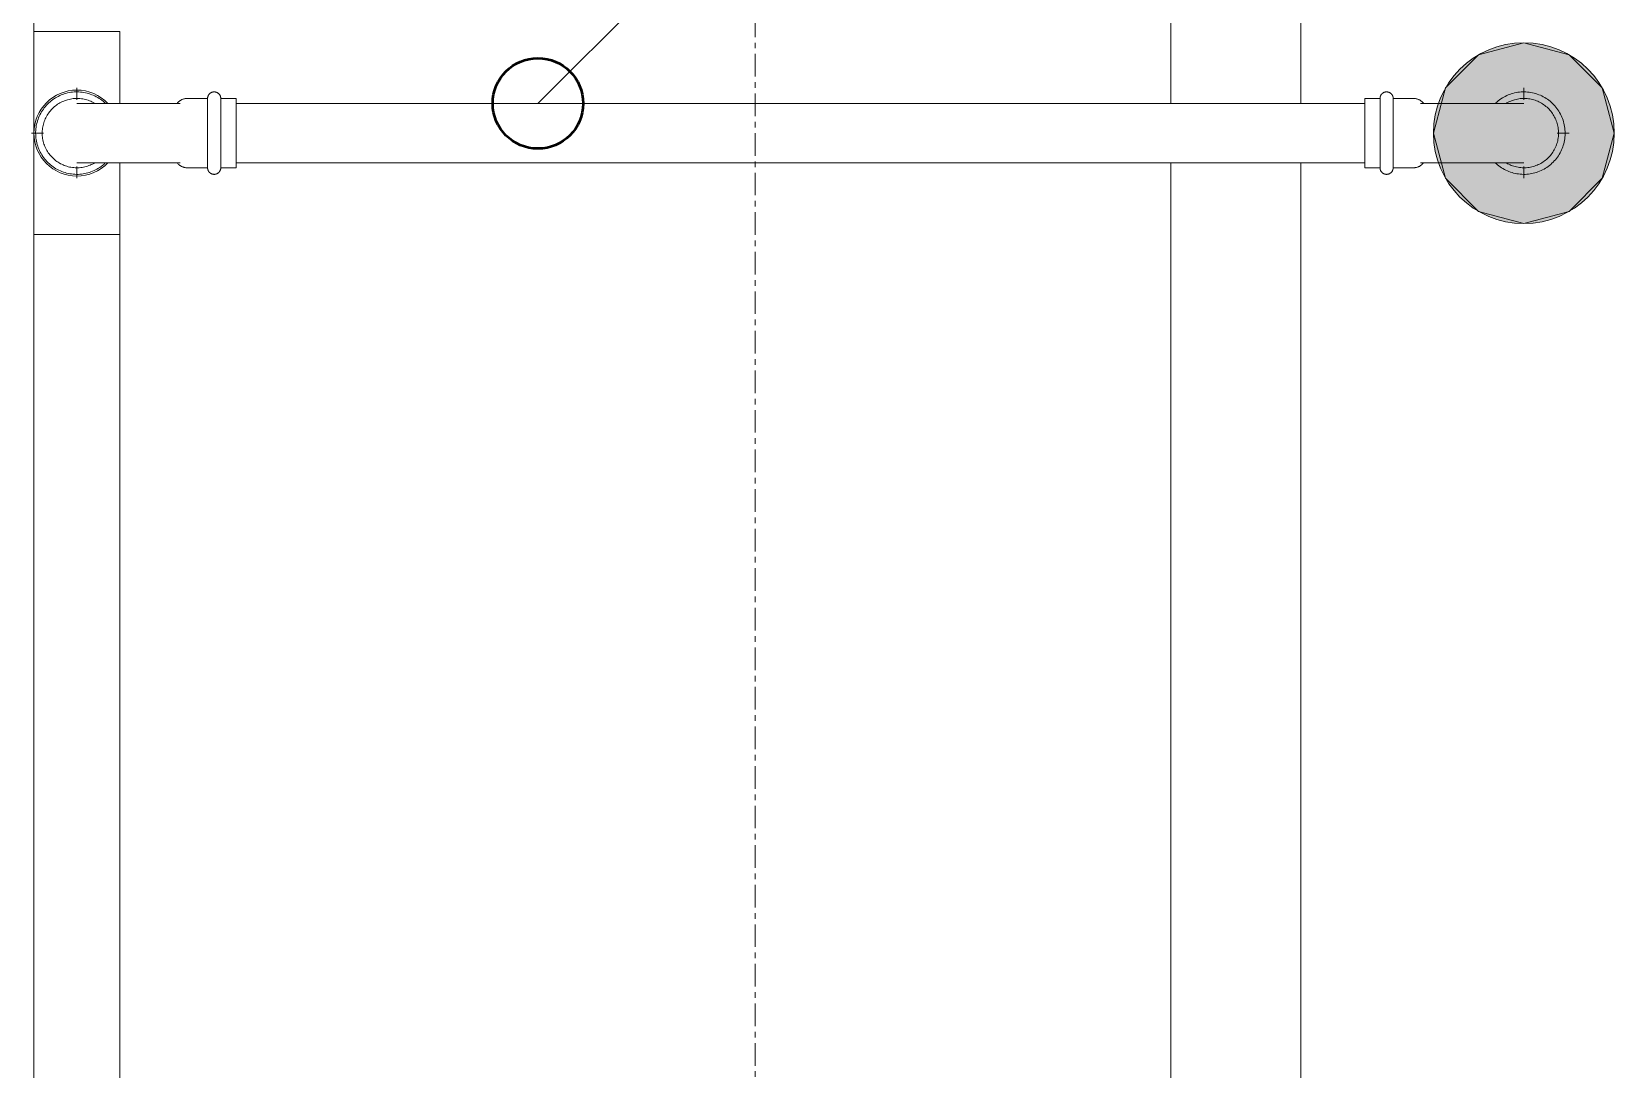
# Model space of a CAD drawing. Header units: inches. Extents: x -3679 to 241, y -496 to 1784.
# Drawn here: x -2027 to -1992, y 351.04 to 373.99 of the extents above; entities that cross this region are included whole.
import ezdxf

# ---------------------------------------------------------------- set-up
doc = ezdxf.new("R2010")
doc.units = ezdxf.units.IN
doc.header["$MEASUREMENT"] = 0
doc.linetypes.add('Grid Line', pattern=[0.875, 0.5, -0.125, 0.125, -0.125])
for name, color, linetype, lineweight in [('A-ANNO-NOTE', 250, 'Continuous', 9), ('G-ANNO-DIMS', 251, 'Continuous', 9), ('P-PIPE', 1, 'Continuous', 9), ('P-PIPE-CNTR', 1, 'Continuous', 9), ('S-GRID', 8, 'Continuous', 9)]:
    doc.layers.add(name, color=color, linetype=linetype, lineweight=lineweight)

# ---------------------------------------------------------------- blocks, each defined once
blk = doc.blocks.new('Victaulic-VicPress316-Elbow 90-45deg Style P568_P571 - Standard-V2-SECOND LEVEL')
at = {"layer": 'P-PIPE'}
for p, q in [((-3203.704, 731.097), (-3203.704, 730.203)), ((-3202.389, 730.206), (-3202.389, 731.097)), ((-3203.813, 730.051), (-3203.813, 729.6)), ((-3202.28, 729.6), (-3202.28, 730.051)), ((-3203.046, 729.6), (-3203.813, 729.6)), ((-3202.28, 729.6), (-3203.046, 729.6)), ((-3203.813, 729.309), (-3203.813, 728.97)), ((-3203.046, 729.309), (-3203.813, 729.309)), ((-3202.28, 729.309), (-3203.046, 729.309)), ((-3202.28, 728.97), (-3202.28, 729.309)), ((-3203.813, 728.97), (-3203.046, 728.97)), ((-3203.046, 728.97), (-3202.28, 728.97))]:
    blk.add_line(p, q, dxfattribs=at)
at = {"layer": 'P-PIPE', "flags": 128}
for points in [[(-3203.046, 733.402), (-3203.083, 733.401), (-3203.119, 733.399), (-3203.155, 733.395), (-3203.191, 733.39), (-3203.227, 733.384), (-3203.263, 733.376), (-3203.298, 733.366), (-3203.333, 733.356), (-3203.367, 733.344), (-3203.401, 733.33), (-3203.434, 733.315), (-3203.467, 733.299), (-3203.499, 733.281), (-3203.53, 733.263), (-3203.561, 733.243), (-3203.591, 733.222), (-3203.619, 733.199), (-3203.647, 733.176), (-3203.674, 733.151), (-3203.7, 733.125), (-3203.725, 733.099), (-3203.749, 733.071), (-3203.772, 733.043), (-3203.793, 733.013), (-3203.813, 732.983), (-3203.833, 732.952), (-3203.85, 732.92), (-3203.867, 732.887), (-3203.882, 732.854), (-3203.896, 732.82), (-3203.909, 732.786), (-3203.92, 732.751), (-3203.93, 732.716), (-3203.938, 732.681), (-3203.945, 732.645), (-3203.95, 732.609), (-3203.954, 732.573), (-3203.957, 732.536), (-3203.958, 732.5), (-3203.958, 732.463), (-3203.956, 732.427), (-3203.953, 732.391), (-3203.948, 732.354), (-3203.942, 732.318), (-3203.934, 732.283), (-3203.925, 732.247), (-3203.915, 732.212), (-3203.903, 732.178), (-3203.89, 732.144), (-3203.875, 732.11), (-3203.859, 732.078), (-3203.842, 732.045), (-3203.824, 732.014), (-3203.804, 731.983), (-3203.783, 731.953), (-3203.761, 731.924), (-3203.738, 731.896), (-3203.714, 731.869)], [(-3202.389, 731.858), (-3202.367, 731.881), (-3202.343, 731.909), (-3202.32, 731.937), (-3202.299, 731.967), (-3202.279, 731.997), (-3202.26, 732.028), (-3202.242, 732.06), (-3202.225, 732.093), (-3202.21, 732.126), (-3202.196, 732.16), (-3202.183, 732.194), (-3202.172, 732.229), (-3202.163, 732.264), (-3202.154, 732.299), (-3202.147, 732.335), (-3202.142, 732.371), (-3202.138, 732.407), (-3202.135, 732.444), (-3202.134, 732.48), (-3202.134, 732.517), (-3202.136, 732.553), (-3202.139, 732.589), (-3202.144, 732.626), (-3202.15, 732.662), (-3202.158, 732.697), (-3202.167, 732.733), (-3202.177, 732.768), (-3202.189, 732.802), (-3202.202, 732.836), (-3202.217, 732.87), (-3202.233, 732.902), (-3202.25, 732.935), (-3202.268, 732.966), (-3202.288, 732.997), (-3202.309, 733.027), (-3202.331, 733.056), (-3202.354, 733.084), (-3202.378, 733.111), (-3202.404, 733.137), (-3202.43, 733.163), (-3202.457, 733.187), (-3202.486, 733.21), (-3202.515, 733.231), (-3202.545, 733.252), (-3202.576, 733.271), (-3202.608, 733.29), (-3202.64, 733.307), (-3202.673, 733.322), (-3202.706, 733.336), (-3202.741, 733.349), (-3202.775, 733.361), (-3202.81, 733.371), (-3202.846, 733.38), (-3202.881, 733.387), (-3202.917, 733.393), (-3202.954, 733.397), (-3202.99, 733.4), (-3203.026, 733.402), (-3203.046, 733.402)], [(-3203.046, 733.257), (-3203.077, 733.256), (-3203.107, 733.254), (-3203.138, 733.251), (-3203.168, 733.247), (-3203.198, 733.241), (-3203.228, 733.235), (-3203.258, 733.227), (-3203.287, 733.218), (-3203.316, 733.207), (-3203.345, 733.196), (-3203.373, 733.183), (-3203.4, 733.17), (-3203.427, 733.155), (-3203.453, 733.139), (-3203.479, 733.123), (-3203.504, 733.105), (-3203.528, 733.086), (-3203.551, 733.066), (-3203.574, 733.046), (-3203.596, 733.024), (-3203.617, 733.002), (-3203.637, 732.978), (-3203.656, 732.954), (-3203.674, 732.93), (-3203.691, 732.904), (-3203.707, 732.878), (-3203.722, 732.851), (-3203.736, 732.824), (-3203.749, 732.796), (-3203.76, 732.768), (-3203.771, 732.739), (-3203.78, 732.71), (-3203.789, 732.68), (-3203.796, 732.65), (-3203.801, 732.62), (-3203.806, 732.59), (-3203.809, 732.559), (-3203.812, 732.529), (-3203.812, 732.498), (-3203.812, 732.468), (-3203.811, 732.437), (-3203.808, 732.406), (-3203.804, 732.376), (-3203.799, 732.346), (-3203.792, 732.316), (-3203.785, 732.286), (-3203.776, 732.257), (-3203.766, 732.228), (-3203.755, 732.199), (-3203.743, 732.171), (-3203.73, 732.143), (-3203.715, 732.116), (-3203.704, 732.096)], [(-3202.385, 732.102), (-3202.37, 732.129), (-3202.356, 732.156), (-3202.343, 732.184), (-3202.332, 732.212), (-3202.321, 732.241), (-3202.312, 732.27), (-3202.304, 732.3), (-3202.297, 732.33), (-3202.291, 732.36), (-3202.286, 732.39), (-3202.283, 732.421), (-3202.281, 732.451), (-3202.28, 732.482), (-3202.28, 732.512), (-3202.281, 732.543), (-3202.284, 732.574), (-3202.288, 732.604), (-3202.293, 732.634), (-3202.3, 732.664), (-3202.307, 732.694), (-3202.316, 732.723), (-3202.326, 732.752), (-3202.337, 732.781), (-3202.349, 732.809), (-3202.362, 732.837), (-3202.377, 732.864), (-3202.392, 732.89), (-3202.409, 732.916), (-3202.426, 732.941), (-3202.445, 732.966), (-3202.464, 732.989), (-3202.485, 733.012), (-3202.506, 733.034), (-3202.528, 733.055), (-3202.551, 733.075), (-3202.575, 733.095), (-3202.6, 733.113), (-3202.625, 733.13), (-3202.651, 733.147), (-3202.677, 733.162), (-3202.705, 733.176), (-3202.732, 733.189), (-3202.761, 733.201), (-3202.789, 733.212), (-3202.818, 733.222), (-3202.848, 733.23), (-3202.878, 733.238), (-3202.908, 733.244), (-3202.938, 733.249), (-3202.968, 733.253), (-3202.999, 733.255), (-3203.029, 733.256), (-3203.046, 733.257)], [(-3203.704, 732.49), (-3203.704, 732.489), (-3203.704, 732.486), (-3203.704, 732.48), (-3203.704, 732.472), (-3203.704, 732.462), (-3203.704, 732.45), (-3203.704, 732.436), (-3203.704, 732.419), (-3203.704, 732.401), (-3203.704, 732.38), (-3203.704, 732.357), (-3203.704, 732.333), (-3203.704, 732.306), (-3203.704, 732.277), (-3203.704, 732.247), (-3203.704, 732.214), (-3203.704, 732.18), (-3203.704, 732.144), (-3203.704, 732.107), (-3203.704, 732.068), (-3203.704, 732.027), (-3203.704, 731.985), (-3203.704, 731.941), (-3203.704, 731.896), (-3203.704, 731.85), (-3203.704, 731.802), (-3203.704, 731.754), (-3203.704, 731.704), (-3203.704, 731.653), (-3203.704, 731.602), (-3203.704, 731.549), (-3203.704, 731.496), (-3203.704, 731.443), (-3203.704, 731.388), (-3203.704, 731.334), (-3203.704, 731.279), (-3203.704, 731.223), (-3203.704, 731.168), (-3203.704, 731.112), (-3203.704, 731.097)], [(-3202.389, 731.097), (-3202.389, 731.153), (-3202.389, 731.208), (-3202.389, 731.264), (-3202.389, 731.319), (-3202.389, 731.374), (-3202.389, 731.428), (-3202.389, 731.482), (-3202.389, 731.535), (-3202.389, 731.588), (-3202.389, 731.639), (-3202.389, 731.69), (-3202.389, 731.74), (-3202.389, 731.789), (-3202.389, 731.837), (-3202.389, 731.884), (-3202.389, 731.929), (-3202.389, 731.973), (-3202.389, 732.016), (-3202.389, 732.057), (-3202.389, 732.096), (-3202.389, 732.134), (-3202.389, 732.171), (-3202.389, 732.205), (-3202.389, 732.238), (-3202.389, 732.269), (-3202.389, 732.298), (-3202.389, 732.326), (-3202.389, 732.351), (-3202.389, 732.374), (-3202.389, 732.395), (-3202.389, 732.414), (-3202.389, 732.432), (-3202.389, 732.446), (-3202.389, 732.459), (-3202.389, 732.47), (-3202.389, 732.478), (-3202.389, 732.484), (-3202.389, 732.488), (-3202.389, 732.49), (-3202.389, 732.49)], [(-3203.813, 730.051), (-3203.812, 730.062), (-3203.812, 730.073), (-3203.811, 730.084), (-3203.809, 730.094), (-3203.807, 730.105), (-3203.805, 730.116), (-3203.802, 730.126), (-3203.799, 730.137), (-3203.795, 730.147), (-3203.791, 730.157), (-3203.787, 730.167), (-3203.782, 730.177), (-3203.777, 730.186), (-3203.771, 730.196), (-3203.765, 730.205), (-3203.759, 730.214), (-3203.752, 730.222), (-3203.745, 730.231), (-3203.738, 730.239), (-3203.73, 730.246), (-3203.722, 730.254), (-3203.714, 730.261), (-3203.705, 730.268), (-3203.704, 730.269)], [(-3202.389, 730.269), (-3202.38, 730.262), (-3202.372, 730.255), (-3202.364, 730.248), (-3202.356, 730.24), (-3202.348, 730.232), (-3202.341, 730.224), (-3202.335, 730.215), (-3202.328, 730.207), (-3202.322, 730.197), (-3202.317, 730.188), (-3202.311, 730.179), (-3202.306, 730.169), (-3202.302, 730.159), (-3202.298, 730.149), (-3202.294, 730.139), (-3202.291, 730.128), (-3202.288, 730.118), (-3202.285, 730.107), (-3202.283, 730.096), (-3202.282, 730.086), (-3202.281, 730.075), (-3202.28, 730.064), (-3202.28, 730.053), (-3202.28, 730.051)], [(-3203.813, 729.309), (-3203.818, 729.309), (-3203.824, 729.309), (-3203.83, 729.31), (-3203.836, 729.31), (-3203.841, 729.311), (-3203.847, 729.313), (-3203.853, 729.314), (-3203.858, 729.316), (-3203.864, 729.318), (-3203.869, 729.32), (-3203.875, 729.322), (-3203.88, 729.325), (-3203.885, 729.328), (-3203.89, 729.331), (-3203.895, 729.334), (-3203.899, 729.337), (-3203.904, 729.341), (-3203.908, 729.345), (-3203.913, 729.349), (-3203.917, 729.353), (-3203.921, 729.357), (-3203.925, 729.361), (-3203.928, 729.366), (-3203.932, 729.371), (-3203.935, 729.375), (-3203.938, 729.38), (-3203.941, 729.385), (-3203.944, 729.391), (-3203.946, 729.396), (-3203.948, 729.401), (-3203.95, 729.407), (-3203.952, 729.412), (-3203.953, 729.418), (-3203.955, 729.424), (-3203.956, 729.429), (-3203.957, 729.435), (-3203.957, 729.441), (-3203.958, 729.447), (-3203.958, 729.452), (-3203.958, 729.458), (-3203.958, 729.464), (-3203.957, 729.47), (-3203.956, 729.476), (-3203.955, 729.481), (-3203.954, 729.487), (-3203.953, 729.493), (-3203.951, 729.498), (-3203.949, 729.504), (-3203.947, 729.509), (-3203.945, 729.515), (-3203.942, 729.52), (-3203.94, 729.525), (-3203.937, 729.53), (-3203.934, 729.535), (-3203.93, 729.54), (-3203.927, 729.544), (-3203.923, 729.549), (-3203.919, 729.553), (-3203.915, 729.557), (-3203.911, 729.561), (-3203.906, 729.565), (-3203.902, 729.569), (-3203.897, 729.572), (-3203.892, 729.576), (-3203.888, 729.579), (-3203.882, 729.582), (-3203.877, 729.584), (-3203.872, 729.587), (-3203.867, 729.589), (-3203.861, 729.591), (-3203.856, 729.593), (-3203.85, 729.595), (-3203.845, 729.596), (-3203.839, 729.597), (-3203.833, 729.598), (-3203.827, 729.599), (-3203.821, 729.599), (-3203.816, 729.599), (-3203.813, 729.6)], [(-3203.046, 729.6), (-3203.077, 729.6), (-3203.107, 729.6), (-3203.138, 729.6), (-3203.168, 729.6), (-3203.198, 729.6), (-3203.228, 729.6), (-3203.258, 729.6), (-3203.287, 729.6), (-3203.316, 729.6), (-3203.345, 729.6), (-3203.373, 729.6), (-3203.4, 729.6), (-3203.427, 729.6), (-3203.453, 729.6), (-3203.479, 729.6), (-3203.504, 729.6), (-3203.528, 729.6), (-3203.551, 729.6), (-3203.574, 729.6), (-3203.596, 729.6), (-3203.617, 729.6), (-3203.637, 729.6), (-3203.656, 729.6), (-3203.674, 729.6), (-3203.691, 729.6), (-3203.707, 729.6), (-3203.722, 729.6), (-3203.736, 729.6), (-3203.749, 729.6), (-3203.76, 729.6), (-3203.771, 729.6), (-3203.78, 729.6), (-3203.789, 729.6), (-3203.796, 729.6), (-3203.801, 729.6), (-3203.806, 729.6), (-3203.809, 729.6), (-3203.812, 729.6), (-3203.812, 729.6), (-3203.813, 729.6)], [(-3203.813, 729.6), (-3203.812, 729.6), (-3203.81, 729.6), (-3203.807, 729.6), (-3203.803, 729.6), (-3203.797, 729.6), (-3203.791, 729.6), (-3203.783, 729.6), (-3203.774, 729.6)], [(-3202.28, 729.6), (-3202.28, 729.6), (-3202.282, 729.6), (-3202.285, 729.6), (-3202.289, 729.6), (-3202.295, 729.6), (-3202.302, 729.6), (-3202.309, 729.6), (-3202.318, 729.6), (-3202.329, 729.6), (-3202.34, 729.6), (-3202.353, 729.6), (-3202.366, 729.6), (-3202.381, 729.6), (-3202.397, 729.6), (-3202.413, 729.6), (-3202.431, 729.6), (-3202.45, 729.6), (-3202.47, 729.6), (-3202.49, 729.6), (-3202.512, 729.6), (-3202.534, 729.6), (-3202.558, 729.6), (-3202.582, 729.6), (-3202.606, 729.6), (-3202.632, 729.6), (-3202.658, 729.6), (-3202.685, 729.6), (-3202.712, 729.6), (-3202.74, 729.6), (-3202.768, 729.6), (-3202.797, 729.6), (-3202.826, 729.6), (-3202.856, 729.6), (-3202.886, 729.6), (-3202.916, 729.6), (-3202.946, 729.6), (-3202.977, 729.6), (-3203.007, 729.6), (-3203.038, 729.6), (-3203.046, 729.6)], [(-3202.321, 729.6), (-3202.312, 729.6), (-3202.304, 729.6), (-3202.297, 729.6), (-3202.291, 729.6), (-3202.286, 729.6), (-3202.283, 729.6), (-3202.281, 729.6), (-3202.28, 729.6), (-3202.28, 729.6)], [(-3202.28, 729.6), (-3202.274, 729.599), (-3202.268, 729.599), (-3202.262, 729.598), (-3202.256, 729.598), (-3202.251, 729.597), (-3202.245, 729.595), (-3202.239, 729.594), (-3202.234, 729.592), (-3202.228, 729.59), (-3202.223, 729.588), (-3202.218, 729.586), (-3202.212, 729.583), (-3202.207, 729.58), (-3202.202, 729.577), (-3202.197, 729.574), (-3202.193, 729.571), (-3202.188, 729.567), (-3202.184, 729.563), (-3202.179, 729.559), (-3202.175, 729.555), (-3202.171, 729.551), (-3202.167, 729.547), (-3202.164, 729.542), (-3202.16, 729.537), (-3202.157, 729.533), (-3202.154, 729.528), (-3202.151, 729.523), (-3202.149, 729.517), (-3202.146, 729.512), (-3202.144, 729.507), (-3202.142, 729.501), (-3202.14, 729.496), (-3202.139, 729.49), (-3202.137, 729.484), (-3202.136, 729.479), (-3202.135, 729.473), (-3202.135, 729.467), (-3202.134, 729.461), (-3202.134, 729.456), (-3202.134, 729.45), (-3202.134, 729.444), (-3202.135, 729.438), (-3202.136, 729.432), (-3202.137, 729.427), (-3202.138, 729.421), (-3202.139, 729.415), (-3202.141, 729.41), (-3202.143, 729.404), (-3202.145, 729.399), (-3202.147, 729.393), (-3202.15, 729.388), (-3202.152, 729.383), (-3202.155, 729.378), (-3202.159, 729.373), (-3202.162, 729.368), (-3202.165, 729.364), (-3202.169, 729.359), (-3202.173, 729.355), (-3202.177, 729.351), (-3202.181, 729.347), (-3202.186, 729.343), (-3202.19, 729.339), (-3202.195, 729.336), (-3202.2, 729.332), (-3202.205, 729.329), (-3202.21, 729.326), (-3202.215, 729.324), (-3202.22, 729.321), (-3202.225, 729.319), (-3202.231, 729.317), (-3202.236, 729.315), (-3202.242, 729.313), (-3202.248, 729.312), (-3202.253, 729.311), (-3202.259, 729.31), (-3202.265, 729.309), (-3202.271, 729.309), (-3202.276, 729.309), (-3202.28, 729.309)], [(-3203.771, 729.309), (-3203.78, 729.309), (-3203.789, 729.309), (-3203.796, 729.309), (-3203.801, 729.309), (-3203.806, 729.309), (-3203.809, 729.309), (-3203.812, 729.309), (-3203.812, 729.309), (-3203.813, 729.309)], [(-3203.813, 729.309), (-3203.812, 729.309), (-3203.81, 729.309), (-3203.807, 729.309), (-3203.803, 729.309), (-3203.797, 729.309), (-3203.791, 729.309), (-3203.783, 729.309), (-3203.774, 729.309), (-3203.763, 729.309), (-3203.752, 729.309), (-3203.74, 729.309), (-3203.726, 729.309), (-3203.711, 729.309), (-3203.695, 729.309), (-3203.679, 729.309), (-3203.661, 729.309), (-3203.642, 729.309), (-3203.622, 729.309), (-3203.602, 729.309), (-3203.58, 729.309), (-3203.558, 729.309), (-3203.534, 729.309), (-3203.51, 729.309), (-3203.486, 729.309), (-3203.46, 729.309), (-3203.434, 729.309), (-3203.407, 729.309), (-3203.38, 729.309), (-3203.352, 729.309), (-3203.324, 729.309), (-3203.295, 729.309), (-3203.266, 729.309), (-3203.236, 729.309), (-3203.206, 729.309), (-3203.176, 729.309), (-3203.146, 729.309), (-3203.116, 729.309), (-3203.085, 729.309), (-3203.054, 729.309), (-3203.046, 729.309)], [(-3203.046, 729.309), (-3203.015, 729.309), (-3202.985, 729.309), (-3202.954, 729.309), (-3202.924, 729.309), (-3202.894, 729.309), (-3202.864, 729.309), (-3202.834, 729.309), (-3202.805, 729.309), (-3202.776, 729.309), (-3202.748, 729.309), (-3202.72, 729.309), (-3202.692, 729.309), (-3202.665, 729.309), (-3202.639, 729.309), (-3202.613, 729.309), (-3202.588, 729.309), (-3202.564, 729.309), (-3202.541, 729.309), (-3202.518, 729.309), (-3202.496, 729.309), (-3202.475, 729.309), (-3202.455, 729.309), (-3202.436, 729.309), (-3202.418, 729.309), (-3202.401, 729.309), (-3202.385, 729.309), (-3202.37, 729.309), (-3202.356, 729.309), (-3202.343, 729.309), (-3202.332, 729.309), (-3202.321, 729.309), (-3202.312, 729.309), (-3202.304, 729.309), (-3202.297, 729.309), (-3202.291, 729.309), (-3202.286, 729.309), (-3202.283, 729.309), (-3202.281, 729.309), (-3202.28, 729.309), (-3202.28, 729.309)], [(-3202.28, 729.309), (-3202.28, 729.309), (-3202.282, 729.309), (-3202.285, 729.309), (-3202.289, 729.309), (-3202.295, 729.309), (-3202.302, 729.309), (-3202.309, 729.309), (-3202.318, 729.309)]]:
    blk.add_lwpolyline(points, dxfattribs=at)

msp = doc.modelspace()

# ---------------------------------------------------------------- hatches: boundary and pattern name
at = {"layer": 'A-ANNO-NOTE'}
h = msp.add_hatch(color=256, dxfattribs=at)
edge = h.paths.add_edge_path(flags=0)
edge.add_arc((-1994, 371.743), 2, 0, 360)
msp.add_hatch(color=256, dxfattribs=at).paths.add_polyline_path([(-1994, 369.743), (-1993, 370.011), (-1992.268, 370.743), (-1992, 371.743), (-1992.268, 372.743), (-1993, 373.475), (-1994, 373.743), (-1995, 373.475), (-1995.732, 372.743), (-1996, 371.743), (-1995.732, 370.743), (-1995, 370.011)], flags=0)

# ---------------------------------------------------------------- linework, layer by layer
for p, q in [((-1995, 373.475), (-1995.732, 372.743)), ((-1994, 373.743), (-1995, 373.475)), ((-1993, 373.475), (-1994, 373.743)), ((-1992.268, 372.743), (-1993, 373.475)), ((-1995.732, 372.743), (-1996, 371.743)), ((-1992, 371.743), (-1992.268, 372.743)), ((-1996, 371.743), (-1995.732, 370.743)), ((-1992.268, 370.743), (-1992, 371.743)), ((-1995.732, 370.743), (-1995, 370.011)), ((-1993, 370.011), (-1992.268, 370.743)), ((-1995, 370.011), (-1994, 369.743)), ((-1994, 369.743), (-1993, 370.011))]:
    msp.add_line(p, q, dxfattribs=at)
msp.add_circle((-1994, 371.743), 2, dxfattribs=at)
at = {"layer": 'G-ANNO-DIMS'}
msp.add_line((-2015.804, 372.4), (-2006.381, 381.823), dxfattribs=at)
at = {"layer": 'G-ANNO-DIMS', "lineweight": 50}
msp.add_circle((-2015.804, 372.4), 1, dxfattribs=at)
at = {"layer": 'P-PIPE'}
for p, q in [((-2001.81, 593.223), (-2001.81, 372.4)), ((-1998.935, 372.398), (-1998.935, 593.223)), ((-2026.95, 386.437), (-2026.95, 373.987)), ((-2026.951, 373.987), (-2026.951, 369.499)), ((-2026.951, 373.987), (-2026, 373.987)), ((-2026.672, 373.987), (-2026.823, 373.987)), ((-2026.475, 373.987), (-2026.672, 373.987)), ((-2026.246, 373.987), (-2026.475, 373.987)), ((-2025.754, 373.987), (-2026.246, 373.987)), ((-2026, 373.987), (-2025.049, 373.987)), ((-2025.525, 373.987), (-2025.754, 373.987)), ((-2025.328, 373.987), (-2025.525, 373.987)), ((-2025.177, 373.987), (-2025.328, 373.987)), ((-2025.049, 372.4), (-2025.049, 373.987)), ((-1997.52, 372.4), (-2022.48, 372.4)), ((-2025.049, 369.499), (-2025.049, 371.085)), ((-2022.48, 371.085), (-1997.52, 371.085)), ((-2001.81, 371.085), (-2001.81, 328.52)), ((-1998.935, 328.52), (-1998.935, 371.087)), ((-2026, 369.499), (-2026.951, 369.499)), ((-2026.95, 369.499), (-2026.95, 329.648)), ((-2026.823, 369.499), (-2026.672, 369.499)), ((-2026.672, 369.499), (-2026.475, 369.499)), ((-2026.475, 369.499), (-2026.246, 369.499)), ((-2026.246, 369.499), (-2025.754, 369.499)), ((-2025.049, 369.499), (-2026, 369.499)), ((-2025.754, 369.499), (-2025.525, 369.499)), ((-2025.525, 369.499), (-2025.328, 369.499)), ((-2025.328, 369.499), (-2025.177, 369.499)), ((-2025.05, 329.648), (-2025.05, 369.499))]:
    msp.add_line(p, q, dxfattribs=at)
for start, end in [(90, 270), (43.7706, 90), (270, 316.2518)]:
    msp.add_arc((-2026, 371.743), 0.951, start, end, dxfattribs=at)
at = {"layer": 'P-PIPE-CNTR'}
for p, q in [((-2026, 372.479), (-2026, 372.743)), ((-1994, 372.479), (-1994, 372.743)), ((-2027, 371.743), (-2026.738, 371.743)), ((-1993.262, 371.743), (-1993, 371.743)), ((-2026, 370.743), (-2026, 371.007)), ((-1994, 370.743), (-1994, 371.007))]:
    msp.add_line(p, q, dxfattribs=at)
at = {"layer": 'S-GRID', "linetype": 'Grid Line'}
msp.add_line((-2011, 1771.743), (-2011, -484.257), dxfattribs=at)

# ---------------------------------------------------------------- block references
at = {"layer": 'P-PIPE'}
for p, rotation in [((-1293.51, 3574.789), 90), ((-2726.49, -2831.303), 270)]:
    msp.add_blockref('Victaulic-VicPress316-Elbow 90-45deg Style P568_P571 - Standard-V2-SECOND LEVEL', p, dxfattribs=dict(at, rotation=rotation))

doc.saveas('drawing.dxf')
